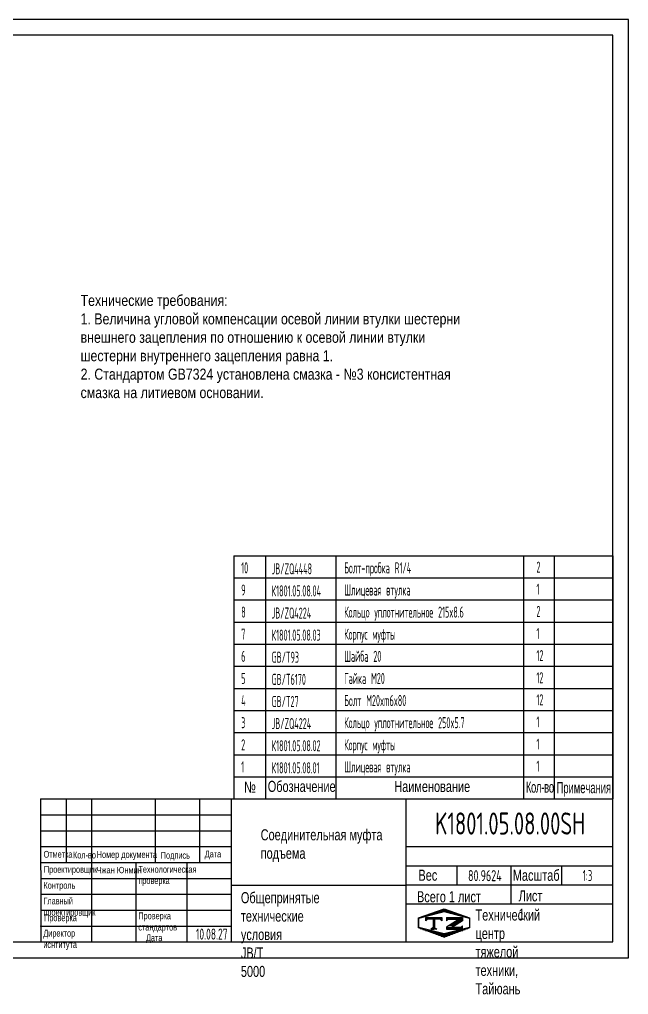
# Model space of a CAD drawing. Extents: x 0 to 1260, y -35 to 891.
# Drawn here: x 681 to 1260, y -35 to 891 of the extents above; entities that cross this region are included whole.
import ezdxf
from ezdxf.enums import TextEntityAlignment as Align

# ---------------------------------------------------------------- set-up
doc = ezdxf.new("R2010")
doc.units = 0
doc.header["$LTSCALE"] = 30
doc.header["$MEASUREMENT"] = 0
doc.linetypes.add('G', pattern=[2, 1.25, -0.25, 0.25, -0.25])
doc.layers.get('0').update_dxf_attribs({"linetype": 'CONTINUOUS'})
for name, color, linetype in [('01', 7, 'CONTINUOUS'), ('02', 1, 'CONTINUOUS'), ('05', 4, 'G'), ('08', 1, 'CONTINUOUS'), ('11', 3, 'CONTINUOUS'), ('THICK', 7, 'CONTINUOUS')]:
    doc.layers.add(name, color=color, linetype=linetype)
doc.styles.add('HZLIB', font='TXT.shx', dxfattribs={"width": 0.5, "height": 10.5})
doc.styles.get("Standard").update_dxf_attribs({"font": 'isocp', "width": 0.707, "bigfont": 'intecad.shx'})

# ---------------------------------------------------------------- blocks, each defined once
blk = doc.blocks.new('*U160')
at = {"layer": '01'}
for points in [[(415, 292), (25, 292)], [(25, 292), (25, 5)], [(415, 5), (415, 292)], [(25, 5), (415, 5)]]:
    blk.add_lwpolyline(points, dxfattribs=at)
at = {"layer": '02'}
for points in [[(420, 297), (0, 297)], [(0, 297), (0, 0)], [(420, 0), (420, 297)], [(0, 0), (420, 0)]]:
    blk.add_lwpolyline(points, dxfattribs=at)
blk = doc.blocks.new('*X175')
at = {"color": 0}
for p, q in [((127.06, 7.8), (132.06, 7.8)), ((127.06, 7.5), (132.06, 7.5)), ((127.06, 7.2), (127.32, 7.2)), ((129.23, 6.3), (131.04, 6.3)), ((129.7, 6.6), (131.51, 6.6)), ((130.16, 6.9), (131.98, 6.9)), ((130.62, 7.2), (132.06, 7.2)), ((127.84, 5.4), (129.64, 5.4)), ((128.3, 5.7), (130.1, 5.7)), ((128.77, 6), (130.57, 6))]:
    blk.add_line(p, q, dxfattribs=at)
blk = doc.blocks.new('*X176')
at = {"color": 0}
for p, q in [((127.06, 4.8), (132.06, 4.8)), ((127.06, 4.5), (132.06, 4.5)), ((131.84, 5.1), (132.06, 5.1))]:
    blk.add_line(p, q, dxfattribs=at)
blk = doc.blocks.new('*X174')
at = {"color": 0}
for p, q in [((122.34, 4.5), (123.72, 4.5)), ((122.82, 4.8), (123.24, 4.8))]:
    blk.add_line(p, q, dxfattribs=at)
blk = doc.blocks.new('*X173')
at = {"color": 0}
for p, q in [((120.53, 7.8), (125.53, 7.8)), ((120.53, 7.5), (125.53, 7.5)), ((120.53, 7.2), (120.79, 7.2)), ((125.27, 7.2), (125.53, 7.2))]:
    blk.add_line(p, q, dxfattribs=at)
blk = doc.blocks.new('*X172')
at = {"color": 0}
for p, q in [((122.38, 9.3), (124.32, 9.3)), ((123.24, 9.6), (125.52, 9.6)), ((124.1, 9.9), (128.52, 9.9)), ((124.97, 10.2), (127.67, 10.2)), ((125.83, 10.5), (126.82, 10.5)), ((127.02, 9.6), (129.37, 9.6)), ((128.22, 9.3), (130.22, 9.3)), ((118.22, 7.8), (118.32, 7.8)), ((118.22, 7.5), (118.27, 7.5)), ((118.22, 7.2), (118.27, 7.2)), ((118.22, 6.9), (118.27, 6.9)), ((118.22, 6.6), (118.27, 6.6)), ((118.22, 6.3), (118.27, 6.3)), ((118.94, 8.1), (119.52, 8.1)), ((119.8, 8.4), (120.72, 8.4)), ((120.66, 8.7), (121.92, 8.7)), ((121.52, 9), (123.12, 9)), ((129.42, 9), (131.07, 9)), ((130.62, 8.7), (131.92, 8.7)), ((131.82, 8.4), (132.77, 8.4)), ((133.02, 8.1), (133.62, 8.1)), ((134.22, 7.8), (134.32, 7.8)), ((134.27, 7.5), (134.32, 7.5)), ((134.27, 7.2), (134.32, 7.2)), ((134.27, 6.9), (134.32, 6.9)), ((134.27, 6.6), (134.32, 6.6)), ((134.27, 6.3), (134.32, 6.3)), ((118.22, 6), (118.27, 6)), ((118.22, 5.7), (118.27, 5.7)), ((118.22, 5.4), (118.27, 5.4)), ((118.22, 5.1), (118.27, 5.1)), ((118.22, 4.8), (118.27, 4.8)), ((118.79, 4.5), (119.42, 4.5)), ((119.61, 4.2), (120.62, 4.2)), ((120.43, 3.9), (121.82, 3.9)), ((121.26, 3.6), (123.02, 3.6)), ((122.08, 3.3), (124.22, 3.3)), ((128.32, 3.3), (130.51, 3.3)), ((129.52, 3.6), (131.32, 3.6)), ((130.72, 3.9), (132.14, 3.9)), ((131.92, 4.2), (132.95, 4.2)), ((133.12, 4.5), (133.76, 4.5)), ((134.27, 6), (134.32, 6)), ((134.27, 5.7), (134.32, 5.7)), ((134.27, 5.4), (134.32, 5.4)), ((134.27, 5.1), (134.32, 5.1)), ((134.27, 4.8), (134.32, 4.8)), ((122.91, 3), (125.42, 3)), ((123.73, 2.7), (128.89, 2.7)), ((124.55, 2.4), (128.07, 2.4)), ((125.38, 2.1), (127.26, 2.1)), ((126.2, 1.8), (126.45, 1.8)), ((127.12, 3), (129.7, 3))]:
    blk.add_line(p, q, dxfattribs=at)

msp = doc.modelspace()

# ---------------------------------------------------------------- linework, layer by layer
for p, q in [((885, 381.8079), (885, 150.8079)), ((885, 381.8079), (1245, 381.8079)), ((915, 381.8079), (915, 150.8079)), ((981.8251, 381.8079), (981.8251, 150.8079)), ((1160.2462, 381.8079), (1160.2462, 150.8079)), ((1189.2985, 381.8079), (1189.2985, 150.8079)), ((1245, 381.8079), (1245, 150.8079)), ((885, 360.8079), (1245, 360.8079)), ((885, 339.8079), (1245, 339.8079)), ((885, 318.8079), (1245, 318.8079)), ((885, 297.8079), (1245, 297.8079)), ((885, 276.8079), (1245, 276.8079)), ((885, 255.8079), (1245, 255.8079)), ((885, 234.8079), (1245, 234.8079)), ((885, 213.8079), (1245, 213.8079)), ((885, 192.8079), (1245, 192.8079)), ((885, 171.8079), (1245, 171.8079)), ((885, 150.8079), (1245, 150.8079))]:
    msp.add_line(p, q)
at = {"layer": '01', "color": 7, "linetype": 'Continuous'}
msp.add_line((1245, 746), (1245, 876), dxfattribs=at)
at = {"layer": 'THICK'}
for p, q in [((701.3563, 150.8079), (701.7682, 15)), ((701.3563, 150.8079), (1245, 150.8079)), ((725.904, 150.7424), (725.904, 150.8079)), ((725.9119, 90.4489), (725.9119, 150.8079)), ((750.0555, 15), (750.0555, 150.8079)), ((810.4146, 90.4489), (810.4146, 150.8079)), ((852.6659, 90.4489), (852.6659, 150.8079)), ((882.8455, 15), (882.8455, 150.8079)), ((1048.833, 15), (1048.833, 150.8079)), ((1245, 15), (1245, 150.8079)), ((701.7682, 105.5386), (882.8455, 105.5386)), ((1048.833, 105.5386), (1245, 105.5386)), ((701.7682, 90.4489), (882.8455, 90.4489)), ((792.3069, 15), (792.3069, 90.4489)), ((840.5941, 15), (840.5941, 90.4489)), ((1048.833, 87.4309), (1245, 87.4309)), ((1097.1202, 69.3232), (1097.1202, 87.4309)), ((1148.4255, 51.2155), (1148.4255, 87.4309)), ((1196.7127, 69.3232), (1196.7127, 87.4309)), ((882.8455, 69.0616), (1048.833, 69.0616)), ((1048.833, 69.3232), (1245, 69.3232)), ((1048.833, 51.2155), (1245, 51.2155)), ((701.7682, 15), (1245, 15))]:
    msp.add_line(p, q, dxfattribs=at)
at = {"layer": 'THICK', "color": 3}
for p, q in [((701.7682, 135.7182), (882.8455, 135.7182)), ((701.7682, 120.6284), (882.8455, 120.6284)), ((701.7682, 75.3591), (882.8455, 75.3591)), ((701.7682, 60.2693), (882.8455, 60.2693)), ((1060.4584, 37.9548), (1084.919, 46.4744)), ((1084.919, 46.4744), (1109.062, 37.9548)), ((701.7682, 45.1795), (882.8455, 45.1795)), ((1060.4584, 28.4671), (1060.4584, 37.9548)), ((1060.6172, 37.763), (1084.7608, 43.7989)), ((1060.6172, 28.7091), (1060.6172, 37.763)), ((1067.4347, 35.2182), (1067.4347, 38.2362)), ((1067.4347, 38.2362), (1082.5245, 38.2362)), ((1082.5245, 38.2362), (1082.5245, 35.2182)), ((1084.7608, 43.7989), (1108.9045, 37.763)), ((1087.1452, 38.2362), (1087.1452, 35.2182)), ((1087.1452, 38.2362), (1102.235, 38.2362)), ((1102.235, 38.2362), (1102.235, 35.2182)), ((1108.9045, 37.763), (1108.9045, 28.7091)), ((1109.062, 37.9548), (1109.062, 28.4671)), ((701.7682, 30.0898), (882.8455, 30.0898)), ((1084.919, 19.5602), (1060.4584, 28.4671)), ((1084.7608, 22.6732), (1060.6172, 28.7091)), ((1068.9437, 36.7272), (1067.4347, 35.2182)), ((1081.0155, 36.7272), (1068.9437, 36.7272)), ((1074.9794, 29.1538), (1072.0558, 27.3144)), ((1074.3192, 36.7416), (1074.3192, 28.464)), ((1074.9794, 36.7416), (1074.9794, 28.464)), ((1074.9794, 29.1538), (1077.9029, 27.3144)), ((1075.7339, 36.7416), (1075.7339, 28.464)), ((1082.5245, 35.2182), (1081.0155, 36.7272)), ((1108.9045, 28.7091), (1084.7608, 22.6732)), ((1109.062, 28.4671), (1084.919, 19.5602)), ((1087.1452, 35.2182), (1088.6542, 36.7272)), ((1099.028, 36.7272), (1087.1452, 29.0389)), ((1087.1452, 29.0389), (1087.1452, 27.3144)), ((1088.6542, 36.7272), (1099.028, 36.7272)), ((1094.5039, 30.2994), (1092.1975, 28.8233)), ((1100.7256, 28.8233), (1092.1975, 28.8233)), ((1102.2345, 35.2471), (1094.5039, 30.2994)), ((1102.2345, 30.3323), (1100.7256, 28.8233)), ((1102.2345, 27.3144), (1102.2345, 30.3323)), ((1072.0558, 27.3144), (1074.9794, 27.3144)), ((1077.9029, 27.3144), (1074.9794, 27.3144)), ((1087.1452, 27.3144), (1102.2345, 27.3144))]:
    msp.add_line(p, q, dxfattribs=at)
for p in [(701.7682, 30.0898), (701.7682, 15)]:
    msp.add_point(p, dxfattribs=at)

# ---------------------------------------------------------------- block references
at = {"layer": '08', "xscale": 3, "yscale": 3, "zscale": 3}
msp.add_blockref('*U160', (0, 0), dxfattribs=at)
at = {"layer": 'THICK', "color": 3, "xscale": 3.017954299401524, "yscale": 3.017954299401524, "zscale": 3.017954299401524}
for name in ['*X172', '*X173', '*X175', '*X174', '*X176']:
    msp.add_blockref(name, (703.6769, 14.2626), dxfattribs=at)

# ---------------------------------------------------------------- texts
at = {"style": 'HZLIB', "width": 0.5}
for s, p in [('10', (892, 365.0079)), ('JB/ZQ4448', (920.9483, 364.1391)), ('Болт-пробка R1/4', (989.8404, 365.0231)), ('2', (1172.5058, 365.7018)), ('9', (892, 344.0079)), ('К1801.05.08.04', (920.9483, 343.1391)), ('Шлицевая втулка', (989.8404, 344.0231)), ('1', (1172.5058, 344.7018)), ('8', (892, 323.0079)), ('Кольцо уплотнительное 215x8.6', (989.8404, 323.0231)), ('2', (1172.5058, 323.7018)), ('JB/ZQ4224', (920.9483, 322.1391)), ('7', (892, 302.0079)), ('К1801.05.08.03', (920.9483, 301.1391)), ('Корпус муфты', (989.8404, 302.0231)), ('1', (1172.5058, 302.7018)), ('6', (892, 281.0079)), ('GB/T93', (920.9483, 280.1391)), ('Шайба 20', (989.8404, 281.0231)), ('12', (1172.5058, 281.7018)), ('5', (892, 260.0079)), ('GB/T6170', (920.9483, 259.1391)), ('Гайка M20', (989.8404, 260.0231)), ('12', (1172.5058, 260.7018)), ('12', (1172.5058, 239.7018)), ('4', (892, 239.0079)), ('GB/T27', (920.9483, 238.1391)), ('Болт M20xm6x80', (989.8404, 239.0231)), ('3', (892, 218.0079)), ('JB/ZQ4224', (920.9483, 217.1391)), ('Кольцо уплотнительное 250x5.7', (989.8404, 218.0231)), ('1', (1172.5058, 218.7018)), ('2', (892, 197.0079)), ('К1801.05.08.02', (920.9483, 196.1391)), ('Корпус муфты', (989.8404, 197.0231)), ('1', (1172.5058, 197.7018)), ('1', (892, 176.0079)), ('К1801.05.08.01', (920.9483, 175.1391)), ('Шлицевая втулка', (989.8404, 176.0231)), ('1', (1172.5058, 176.7018))]:
    msp.add_text(s, height=10.5, dxfattribs=at).set_placement(p)
at = {"layer": '01', "attachment_point": 1}
for s, insert, char_height in [('{\\fArial|b0|i0|c204|p34;Отметка}', (704.2327, 101.5179), 6.435042), ('{\\fArial|b0|i0|c204|p34;Кол-во}', (732.1395, 100.7777), 6.435042), ('{\\fArial|b0|i0|c204|p34;Номер документа}', (754.7443, 101.2728), 6.435042), ('{\\fArial|b0|i0|c204|p34;Подпись}', (815.6128, 100.5309), 6.435042), ('{\\fArial|b0|i0|c204|p34;Дата}', (857.3494, 101.7647), 6.435042), ('{\\fArial|b0|i0|c204|p34;Проектировщик}', (704.5159, 87.1439), 6.435042), ('{\\fArial|b0|i0|c204|p34;Технологическая\\Pпроверка}', (794.2838, 87.1923), 6.435042), ('{\\fArial|b0|i0|c204|p34;Вес}', (1060.4252, 83.6835), 10.510569), ('{\\fArial|b0|i0|c204|p34;Контроль}', (704.1463, 71.9864), 6.435042), ('{\\fArial|b0|i0|c204|p34;Главный\\Pпроектировщик}', (704.0893, 57.175), 6.435042), ('{\\fArial|b0|i0|c204|p34;Проверка}', (704.7182, 41.1708), 6.435042), ('{\\fArial|b0|i0|c204|p34;Проверка\\Pстандартов}', (794.2222, 43.0827), 6.435042), ('{\\fArial|b0|i0|c204|p34;Директор\\Pиснтитута}', (703.9903, 26.5501), 6.435042), ('{\\fArial|b0|i0|c204|p34;Дата}', (801.5335, 22.249), 6.435042)]:
    msp.add_mtext(s, dxfattribs=dict(at, insert=insert, char_height=char_height))
at = {"layer": '01', "insert": (1114.6676, 45.8815), "char_height": 10.510569, "width": 0.493925, "attachment_point": 1}
msp.add_mtext('{\\fArial|b0|i0|c204|p34;Технический центр\\Pтяжелой техники, Тайюань}', dxfattribs=at)
at = {"layer": '05', "insert": (1150.0849, 83.6338), "char_height": 10.514775, "attachment_point": 1}
msp.add_mtext('{\\fArial|b0|i0|c204|p34;\\C0;Масштаб}', dxfattribs=at)
at = {"layer": '08', "attachment_point": 1}
for s, insert, char_height in [('{\\fArial|b0|i0|c204|p34;\\W0.8;\\C3;Технические требования:\\P1. Величина угловой компенсации осевой линии втулки шестерни\\Pвнешнего зацепления по отношению к осевой линии втулки\\Pшестерни внутреннего зацепления равна 1.\\P2. Стандартом \\fArial|b0|i0|c0|p34;GB7324\\fArial|b0|i0|c204|p34; установлена смазка - №3 консистентная\\Pсмазка на литиевом основании.}', (739.3961, 629.4836), 10.5), ('{\\fArial|b0|i0|c204|p34;\\C0;№}', (894.7734, 167.208), 10.5), ('{\\fArial|b0|i0|c204|p34;\\C0;Обозначение}', (917.2528, 167.999), 10.5), ('{\\fArial|b0|i0|c204|p34;\\C0;Наименование}', (1037.5189, 167.9338), 10.5), ('{\\fArial|b0|i0|c204|p34;\\W0.607;\\T0.95;\\C0;Кол-во}', (1162.4787, 167.3455), 10.5), ('{\\fArial|b0|i0|c204|p34;\\W0.607;\\C0;Примечания}', (1191.6915, 166.7971), 10.5), ('{\\fArial|b0|i0|c204|p34;\\C3;Соединительная муфта\\Pподъема}', (910.5285, 122.0218), 10.5), ('{\\fArial|b0|i0|c204|p34;\\C3;Чжан Юнмин}', (754.5198, 86.3219), 6), ('{\\fArial|b0|i0|c204|p34;\\C0;Всего 1 лист}', (1059.055, 63.2064), 10.5)]:
    msp.add_mtext(s, dxfattribs=dict(at, insert=insert, char_height=char_height))
at = {"layer": '08', "char_height": 10.5, "width": 0.216074, "attachment_point": 1}
for s, insert in [('{\\fArial|b0|i0|c204|p34;\\C0;Общепринятые технические\\Pусловия \\fArial|b0|i0|c0|p34;JB/T 5000}', (891.717, 62.325)), ('{\\fArial|b0|i0|c204|p34;\\C0;Лист 1}', (1155.6407, 64.0699))]:
    msp.add_mtext(s, dxfattribs=dict(at, insert=insert))
at = {"layer": '11'}
for s, height, width, p, p2 in [('K1801.05.08.00SH', 21, 0.696129, (1076.1973, 117), (1218.8027, 117)), ('80.9624', 10.5, 0.683187, (1107.5265, 72.75), (1139.4735, 72.75)), ('1:3', 10.5, 0.630783, (1216.3922, 72.75), (1225.6078, 72.75)), ('10.08.27', 10.5, 0.642055, (849, 17.25), (879, 17.25))]:
    msp.add_text(s, height=height, dxfattribs=dict(at, width=width)).set_placement(p, p2, align=Align.FIT)

doc.saveas('drawing.dxf')
